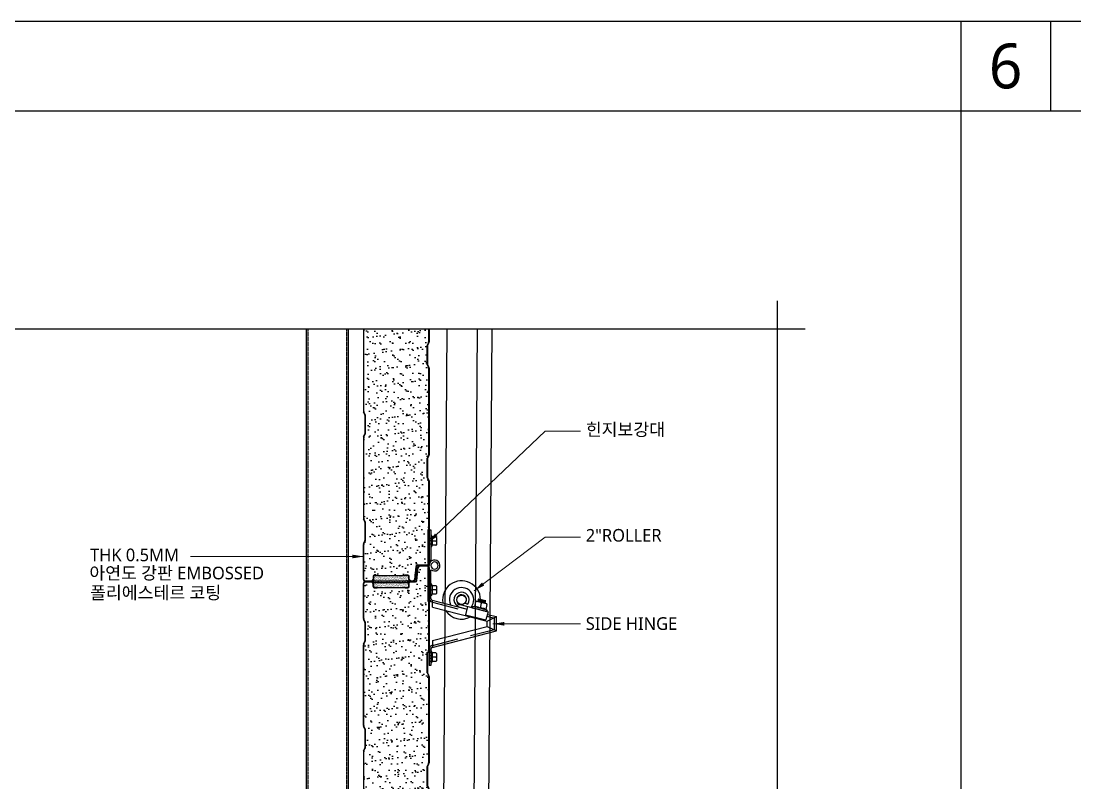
# Model space of a CAD drawing. Header units: millimetres. Extents: x 909 to 159266, y 137 to 21462.
# Drawn here: x 153277 to 155153, y 4383 to 5740 of the extents above; entities that cross this region are included whole.
import ezdxf
from ezdxf.enums import TextEntityAlignment as Align

# ---------------------------------------------------------------- set-up
doc = ezdxf.new("R2010")
doc.units = ezdxf.units.MM
doc.header["$LTSCALE"] = 50
doc.header["$MEASUREMENT"] = 0
doc.linetypes.add('HIDDEN', pattern=[2, 1, -1])
doc.linetypes.add('HIDDEN2', pattern=[0.1875, 0.125, -0.0625])
doc.layers.get('Defpoints').update_dxf_attribs({"color": 181})
for name, color, linetype in [('OHD Frame', 2, 'Continuous'), ('OHD Panel', 5, 'Continuous'), ('OHD Track', 4, 'Continuous'), ('TEXT4', 4, 'Continuous')]:
    doc.layers.add(name, color=color, linetype=linetype)
doc.layers.add('건축120130$0$TEX', color=3, linetype='Continuous', lineweight=15)
doc.styles.get("Standard").update_dxf_attribs({"font": 'NanumGothicBold.ttf'})
doc.styles.add('울릉도M', font='NanumGothic.ttf')
doc.dimstyles.new('ISO-25', dxfattribs={"dimtxt": 2.5, "dimasz": 2.5, "dimexe": 1.25, "dimexo": 0.625, "dimtad": 1, "dimtxsty": 'Standard', "dimcen": 2.5, "dimadec": 0, "dimazin": 0, "dimtfac": 1, "dimtmove": 0, "dimatfit": 3, "dimfxl": 1, "dimarcsym": 0})

# ---------------------------------------------------------------- blocks, each defined once
blk = doc.blocks.new('A$C1B0F701D')
at = {"layer": 'OHD Panel'}
for p, q in [((2.5, 501), (9.5, 501)), ((9.5, 501), (2.5, 501)), ((2.5, 500.5), (9.5, 500.5)), ((0, 457.1), (0, 498.5)), ((0.5, 457.1), (0.5, 498.5)), ((11.5, 498.5), (11.5, 496)), ((11.5, 495), (11.5, 498.5)), ((12, 498.5), (12, 496)), ((12, 495), (12, 498.5)), ((16.5, 494), (13, 494)), ((13, 493.5), (16.5, 493.5)), ((16.5, 493.5), (16.5, 494)), ((1.8, 452.9), (0.3, 456)), ((2.2, 453.1), (0.7, 456.2)), ((2, 431), (2, 452)), ((2.5, 431), (2.5, 452)), ((0, 330.1), (0, 425.9)), ((0.3, 427), (1.8, 430.1)), ((0.5, 330.1), (0.5, 425.9)), ((0.7, 426.8), (2.2, 429.9)), ((1.8, 325.9), (0.3, 329)), ((2.2, 326.1), (0.7, 329.2)), ((2, 304), (2, 325)), ((2.5, 304), (2.5, 325)), ((0.3, 300), (1.8, 303.1)), ((0.7, 299.8), (2.2, 302.9)), ((0, 298.9), (0, 203.1)), ((0.5, 203.1), (0.5, 298.9)), ((1.8, 198.9), (0.3, 202)), ((2.2, 199.1), (0.7, 202.2)), ((2, 177), (2, 198)), ((2.5, 177), (2.5, 198)), ((0.3, 173), (1.8, 176.1)), ((0.7, 172.8), (2.2, 175.9)), ((0, 171.9), (0, 76.1)), ((0.5, 76.1), (0.5, 171.9)), ((2.2, 72.1), (0.7, 75.2)), ((1.8, 71.9), (0.3, 75)), ((2, 50), (2, 71)), ((2.5, 50), (2.5, 71)), ((0, 3.5), (0, 44.9)), ((0.3, 46), (1.8, 49.1)), ((0.5, 3.5), (0.5, 44.9)), ((0.7, 45.8), (2.2, 48.9)), ((9.5, 1.5), (2.5, 1.5)), ((9.5, 1), (2.5, 1)), ((11.5, 7), (11.5, 3.5)), ((12, 7), (12, 3.5)), ((13, 8.5), (16.5, 8.5)), ((16.5, 8), (13, 8)), ((16.5, 8.5), (16.5, 8))]:
    blk.add_line(p, q, dxfattribs=at)
for centre, radius, start, end in [((2.5, 498.5), 2.5, 90, 180), ((2.5, 498.5), 2, 90, 180), ((9.5, 498.5), 2.5, 0, 90), ((9.5, 498.5), 2, 0, 90), ((13, 495), 1.5, 180, 270), ((13, 495), 1, 180, 270), ((2.5, 457.1), 2.5, 180, 206.5651), ((2.5, 457.1), 2, 180, 206.5651), ((0, 452), 2, 0, 26.5651), ((0, 452), 2.5, 0, 26.5651), ((2.5, 425.9), 2.5, 153.4349, 180), ((2.5, 425.9), 2, 153.4349, 180), ((0, 431), 2, 333.4349, 0), ((0, 431), 2.5, 333.4349, 0), ((2.5, 330.1), 2.5, 180, 206.5651), ((2.5, 330.1), 2, 180, 206.5651), ((0, 325), 2, 0, 26.5651), ((0, 325), 2.5, 0, 26.5651), ((0, 304), 2, 333.4349, 0), ((0, 304), 2.5, 333.4349, 0), ((2.5, 298.9), 2.5, 153.4349, 180), ((2.5, 298.9), 2, 153.4349, 180), ((2.5, 203.1), 2.5, 180, 206.5651), ((2.5, 203.1), 2, 180, 206.5651), ((0, 198), 2, 0, 26.5651), ((0, 198), 2.5, 0, 26.5651), ((0, 177), 2, 333.4349, 0), ((0, 177), 2.5, 333.4349, 0), ((2.5, 171.9), 2.5, 153.4349, 180), ((2.5, 171.9), 2, 153.4349, 180), ((2.5, 76.1), 2.5, 180, 206.5651), ((2.5, 76.1), 2, 180, 206.5651), ((0, 71), 2, 0, 26.5651), ((0, 71), 2.5, 0, 26.5651), ((2.5, 44.9), 2.5, 153.4349, 180), ((2.5, 44.9), 2, 153.4349, 180), ((0, 50), 2, 333.4349, 0), ((0, 50), 2.5, 333.4349, 0), ((2.5, 3.5), 2.5, 180, 270), ((2.5, 3.5), 2, 180, 270), ((9.5, 3.5), 2.5, 270, 0), ((9.5, 3.5), 2, 270, 0), ((13, 7), 1.5, 90, 180), ((13, 7), 1, 90, 180)]:
    blk.add_arc(centre, radius, start, end, dxfattribs=at)
blk = doc.blocks.new('A$C2BEC2C56')
h = blk.add_hatch(color=256)
h.dxf.hatch_style = 1
h.paths.add_polyline_path([(27, 477.5), (28, 477.5), (28, 517.5), (27, 517.5)])
h = blk.add_hatch(color=256)
h.dxf.hatch_style = 1
h.paths.add_polyline_path([(27, 22.5), (28, 22.5), (28, 62.5), (27, 62.5)])
for p, q in [((27, 517.5), (27, 477.5)), ((28, 517.5), (27, 517.5)), ((28, 477.5), (28, 517.5)), ((27, 477.5), (28, 477.5)), ((27, 62.5), (27, 22.5)), ((27, 22.5), (28, 22.5))]:
    blk.add_line(p, q)
at = {"layer": 'OHD Panel'}
for p, q in [((13.5, 501.9), (15.2, 517.8)), ((14, 501.8), (15.6, 517.7)), ((17.6, 520), (26, 520)), ((17.6, 519.5), (26, 519.5)), ((28, 517.5), (28, 419.6)), ((28.5, 517.5), (28.5, 419.6)), ((6, 501), (12.5, 501)), ((6, 500.5), (12.5, 500.5)), ((0, 494), (3.5, 494)), ((0, 493.5), (0, 494)), ((0, 493.5), (3.5, 493.5)), ((4.5, 495), (4.5, 499.5)), ((5, 495), (5, 499.5)), ((26, 414.5), (26, 393.5)), ((27.8, 418.7), (26.3, 415.6)), ((26.5, 414.5), (26.5, 393.5)), ((28.2, 418.5), (26.7, 415.4)), ((26.3, 392.4), (27.8, 389.3)), ((26.7, 392.6), (28.2, 389.5)), ((28, 388.4), (28, 285.6)), ((28.5, 388.4), (28.5, 285.6)), ((26, 280.5), (26, 259.5)), ((27.8, 284.7), (26.3, 281.6)), ((26.5, 280.5), (26.5, 259.5)), ((28.2, 284.5), (26.7, 281.4)), ((26.3, 258.4), (27.8, 255.3)), ((26.7, 258.6), (28.2, 255.5)), ((28, 254.4), (28, 151.6)), ((28.5, 254.4), (28.5, 151.6)), ((27.8, 150.7), (26.3, 147.6)), ((28.2, 150.5), (26.7, 147.4)), ((26, 146.5), (26, 125.5)), ((26.5, 146.5), (26.5, 125.5)), ((26.3, 124.4), (27.8, 121.3)), ((26.7, 124.6), (28.2, 121.5)), ((28, 120.4), (28, 22.5)), ((28.5, 120.4), (28.5, 22.5)), ((28, 62.5), (27, 62.5)), ((28, 22.5), (28, 62.5)), ((12.9, 18.3), (11.3, 3.3)), ((13.4, 18.2), (11.8, 3.2)), ((26, 20.5), (15.4, 20.5)), ((26, 20), (15.4, 20)), ((3.5, 8.5), (0, 8.5)), ((0, 8.5), (0, 8)), ((3.5, 8), (0, 8)), ((4.5, 3.5), (4.5, 7)), ((5, 3.5), (5, 7)), ((9.3, 1.5), (7, 1.5)), ((9.3, 1), (7, 1))]:
    blk.add_line(p, q, dxfattribs=at)
for centre, radius, start, end in [((17.6, 517.5), 2.5, 90, 173.991), ((17.6, 517.5), 2, 90, 173.991), ((26, 517.5), 2.5, 0, 90), ((26, 517.5), 2, 0, 90), ((6, 499.5), 1.5, 90, 180), ((6, 499.5), 1, 90, 180), ((12.5, 502), 1, 270, 353.991), ((12.5, 502), 1.5, 270, 353.991), ((3.5, 495), 1, 270, 0), ((3.5, 495), 1.5, 270, 0), ((28.5, 414.5), 2.5, 153.4349, 180), ((28.5, 414.5), 2, 153.4349, 180), ((26, 419.6), 2, 333.4349, 0), ((26, 419.6), 2.5, 333.4349, 0), ((28.5, 393.5), 2.5, 180, 206.5651), ((28.5, 393.5), 2, 180, 206.5651), ((26, 388.4), 2, 0, 26.5651), ((26, 388.4), 2.5, 0, 26.5651), ((28.5, 280.5), 2.5, 153.4349, 180), ((28.5, 280.5), 2, 153.4349, 180), ((26, 285.6), 2, 333.4349, 0), ((26, 285.6), 2.5, 333.4349, 0), ((28.5, 259.5), 2.5, 180, 206.5651), ((28.5, 259.5), 2, 180, 206.5651), ((26, 254.4), 2, 0, 26.5651), ((26, 254.4), 2.5, 0, 26.5651), ((26, 151.6), 2, 333.4349, 0), ((26, 151.6), 2.5, 333.4349, 0), ((28.5, 146.5), 2.5, 153.4349, 180), ((28.5, 146.5), 2, 153.4349, 180), ((28.5, 125.5), 2.5, 180, 206.5651), ((28.5, 125.5), 2, 180, 206.5651), ((26, 120.4), 2, 0, 26.5651), ((26, 120.4), 2.5, 0, 26.5651), ((15.4, 18), 2.5, 90, 173.991), ((15.4, 18), 2, 90, 173.991), ((26, 22.5), 2.5, 270, 0), ((26, 22.5), 2, 270, 0), ((3.5, 7), 1.5, 0, 90), ((3.5, 7), 1, 0, 90), ((7, 3.5), 2.5, 180, 270), ((7, 3.5), 2, 180, 270), ((9.3, 3.5), 2, 270, 353.991), ((9.3, 3.5), 2.5, 270, 353.991)]:
    blk.add_arc(centre, radius, start, end, dxfattribs=at)
blk = doc.blocks.new('A$C23A425F1')
h = blk.add_hatch()
h.set_pattern_fill('AR-SAND', color=2)
h.set_pattern_definition([(37.5, (-10314.7876, 683.2013), (-0.06299336, 1.92682377), [0, -1.52, 0, -1.7, 0, -1.625]), (7.5, (-10314.7876, 683.2013), (1.7697767, 2.82214607), [0, -0.82, 0, -1.37, 0, -0.525]), (327.5, (-10316.0176, 683.2013), (3.11414186, 0.00565905), [0, -0.5, 0, -1.8, 0, -2.35]), (317.5, (-10316.0176, 683.2013), (3.0061266, 0.87767556), [0, -0.25, 0, -1.18, 0, -1.35])])
edge = h.paths.add_edge_path()
edge.add_arc((41, 7), 1, 0, 90)
edge.add_line((41, 8), (1, 8))
edge.add_arc((1, 7), 1, 90, 180)
edge.add_line((0, 7), (0, 0))
edge.add_line((0, 0), (42, 0))
edge.add_line((42, 0), (42, 7))
at = {"color": 2}
for p, q in [((0, 7), (0, 0)), ((0, 0), (42, 0)), ((1, 8), (41, 8)), ((42, 7), (42, 0))]:
    blk.add_line(p, q, dxfattribs=at)
for centre, start, end in [((1, 7), 90, 180), ((41, 7), 0, 90)]:
    blk.add_arc(centre, 1, start, end, dxfattribs=at)
blk = doc.blocks.new('A$C56DB41DC')
h = blk.add_hatch()
h.set_pattern_fill('AR-SAND', color=253, scale=0.3)
h.set_pattern_definition([(37.5, (-85037.311, 18117.669), (-0.4800094, 14.6823971), [0, -11.5824, 0, -12.954, 0, -12.3825]), (7.5, (-85037.311, 18117.669), (13.4856985, 21.504753), [0, -6.2484, 0, -10.4394, 0, -4.0005]), (327.5, (-85046.684, 18117.669), (23.7297711, 0.0431155), [0, -3.81, 0, -13.716, 0, -17.907]), (317.5, (-85046.684, 18117.669), (22.9066936, 6.6878797), [0, -1.905, 0, -8.9916, 0, -10.287])])
h.paths.add_polyline_path([(77.5, 121.4, 0.116434), (77.3, 122.3), (75.8, 125.4, -0.116434), (75.5, 126.5), (75.5, 147.5, -0.116434), (75.8, 148.6), (77.3, 151.7, 0.116434), (77.5, 152.6), (77.5, 255.4, 0.116434), (77.3, 256.3), (75.8, 259.4, -0.116434), (75.5, 260.5), (75.5, 281.5, -0.116434), (75.8, 282.6), (77.3, 285.7, 0.116434), (77.5, 286.6), (77.5, 389.4, 0.116434), (77.3, 390.3), (75.8, 393.4, -0.116434), (75.5, 394.5), (75.5, 415.5, -0.116434), (75.8, 416.6), (77.3, 419.7, 0.116434), (77.5, 420.6), (77.5, 478.5), (76.5, 478.5), (76.5, 518.5), (77.5, 518.5, 0.414214), (75.5, 520.5), (67.1, 520.5, 0.383819), (65.1, 518.7), (63.5, 502.8, -0.383819), (62, 501.5), (55.5, 501.5, 0.414214), (54.5, 500.5), (54.5, 496, -0.414214), (53, 494.5), (49.5, 494.5), (49.5, 495), (16.5, 495), (16.5, 494.5), (13, 494.5, -0.414214), (11.5, 496), (11.5, 499.5, 0.414214), (9.5, 501.5), (2.5, 501.5, 0.414214), (0.5, 499.5), (0.5, 458.1, 0.116434), (0.7, 457.2), (2.2, 454.1, -0.116434), (2.5, 453), (2.5, 432, -0.116434), (2.2, 430.9), (0.7, 427.8, 0.116434), (0.5, 426.9), (0.5, 331.1, 0.116434), (0.7, 330.2), (2.2, 327.1, -0.116434), (2.5, 326), (2.5, 305, -0.116434), (2.2, 303.9), (0.7, 300.8, 0.116434), (0.5, 299.9), (0.5, 204.1, 0.116434), (0.7, 203.2), (2.2, 200.1, -0.116434), (2.5, 199), (2.5, 178, -0.116434), (2.2, 176.9), (0.7, 173.8, 0.116434), (0.5, 172.9), (0.5, 77.1, 0.116434), (0.7, 76.2), (2.2, 73.1, -0.116434), (2.5, 72), (2.5, 51, -0.116434), (2.2, 49.9), (0.7, 46.8, 0.116434), (0.5, 45.9), (0.5, 4.5, 0.414214), (2.5, 2.5), (9.5, 2.5, 0.414214), (11.5, 4.5), (11.5, 8, -0.414214), (13, 9.5), (16.5, 9.5), (16.5, 9), (49.5, 9), (49.5, 9.5), (53, 9.5, -0.414214), (54.5, 8), (54.5, 4.5, 0.414214), (56.5, 2.5), (58.8, 2.5, 0.383819), (60.8, 4.3), (62.4, 19.3, -0.383819), (64.9, 21.5), (75.5, 21.5, 0.414214), (77.5, 23.5), (76.5, 23.5), (76.5, 63.5), (77.5, 63.5)])
at = {"color": 5}
for name, p in [('A$C2BEC2C56', (49.5, 1)), ('A$C1B0F701D', (0, 1))]:
    blk.add_blockref(name, p, dxfattribs=at)
at = {"color": 6, "xscale": -1, "rotation": 180}
blk.add_blockref('A$C23A425F1', (12, 503), dxfattribs=at)
at = {"color": 6}
blk.add_blockref('A$C23A425F1', (12, 1), dxfattribs=at)
blk = doc.blocks.new('2ROLLER')
for p, q in [((-153853.3, -195.2, 0), (-153854.1, -198.4, 0)), ((-153851.3, -199.7, 0), (-153842.6, -201.9, 0)), ((-153850.6, -196.7, 0), (-153817.7, -205.2, 0)), ((-153844.8, -195.1, 0), (-153841.6, -196, 0)), ((-153841.9, -199, 0), (-153844.4, -208.7, 0)), ((-153836.1, -199.2, 0), (-153836.4, -200.4, 0)), ((-153832.4, -193.2, 0), (-153833.9, -199, 0)), ((-153833.9, -199, 0), (-153820.4, -202.5, 0)), ((-153831.2, -192.4, 0), (-153819.6, -195.4, 0)), ((-153829.6, -192, 0), (-153829.2, -191.8, 0)), ((-153821, -194.8, 0), (-153829.6, -192.1, 0)), ((-153829.4, -192.6, 0), (-153829.6, -192.2, 0)), ((-153829.6, -192.8, 0), (-153829.4, -192.7, 0)), ((-153820.8, -193.9, 0), (-153829.4, -191.2, 0)), ((-153829.1, -191.7, 0), (-153829.4, -191.3, 0)), ((-153829.3, -191.2, 0), (-153828.9, -190.9, 0)), ((-153829.1, -190.3, 0), (-153828.7, -190, 0)), ((-153820.5, -193, 0), (-153829.1, -190.3, 0)), ((-153828.9, -190.8, 0), (-153829.1, -190.4, 0)), ((-153820.5, -192.1, 0), (-153828.6, -190, 0)), ((-153825.7, -194.9, 0), (-153827.2, -200.7, 0)), ((-153821.3, -195, 0), (-153821, -194.8, 0)), ((-153821.2, -194.2, 0), (-153820.8, -194, 0)), ((-153821, -194.7, 0), (-153821.2, -194.3, 0)), ((-153821, -193.3, 0), (-153820.6, -193.1, 0)), ((-153820.8, -193.8, 0), (-153821, -193.4, 0)), ((-153820.8, -192.4, 0), (-153820.5, -192.3, 0)), ((-153820.6, -193, 0), (-153820.8, -192.6, 0)), ((-153818.9, -196.6, 0), (-153820.4, -202.5, 0)), ((-153844.4, -208.7, 0), (-153820.2, -214.9, 0)), ((-153836.4, -200.4, 0), (-153835.4, -200.7, 0)), ((-153835.4, -200.4, 0), (-153835.4, -200.7, 0)), ((-153835.4, -200.4, 0), (-153834.4, -200.9, 0)), ((-153834.4, -200.7, 0), (-153834.4, -200.9, 0)), ((-153834.4, -200.7, 0), (-153833.5, -201.2, 0)), ((-153834.4, -200.7, 0), (-153833.5, -201.2, 0)), ((-153823.7, -203.4, 0), (-153822.8, -203.9, 0)), ((-153823.7, -203.4, 0), (-153822.8, -203.9, 0)), ((-153822.8, -203.7, 0), (-153822.8, -203.9, 0)), ((-153822.8, -203.7, 0), (-153821.9, -204.1, 0)), ((-153822.8, -203.7, 0), (-153821.9, -204.1, 0)), ((-153821.8, -203.9, 0), (-153821.9, -204.1, 0)), ((-153821.8, -203.9, 0), (-153820.9, -204.4, 0)), ((-153821.8, -203.9, 0), (-153820.9, -204.4, 0)), ((-153820.8, -204.2, 0), (-153820.9, -204.4, 0)), ((-153820.8, -204.2, 0), (-153819.9, -204.6, 0)), ((-153820.8, -204.2, 0), (-153819.9, -204.6, 0)), ((-153817.7, -205.2, 0), (-153820.2, -214.9, 0)), ((-153819.9, -204.6, 0), (-153818.9, -204.9, 0)), ((-153818.6, -203.7, 0), (-153818.9, -204.9, 0)), ((-153818.8, -204.4, 0), (-153818.9, -204.7, 0))]:
    blk.add_line(p, q)
at = {"color": 0}
for p, q in [((-153833.4, -200.9, 0), (-153833.5, -201.2, 0)), ((-153833.4, -200.9, 0), (-153832.5, -201.4, 0)), ((-153833.4, -200.9, 0), (-153832.5, -201.4, 0)), ((-153832.4, -201.2, 0), (-153832.5, -201.4, 0)), ((-153832.4, -201.2, 0), (-153831.5, -201.7, 0)), ((-153832.4, -201.2, 0), (-153831.5, -201.7, 0)), ((-153831.5, -201.4, 0), (-153831.5, -201.7, 0)), ((-153831.5, -201.4, 0), (-153830.6, -201.9, 0)), ((-153831.5, -201.4, 0), (-153830.6, -201.9, 0)), ((-153830.5, -201.7, 0), (-153830.6, -201.9, 0)), ((-153830.5, -201.7, 0), (-153829.6, -202.1, 0)), ((-153830.5, -201.7, 0), (-153829.6, -202.1, 0)), ((-153829.5, -201.9, 0), (-153829.6, -202.1, 0)), ((-153829.5, -201.9, 0), (-153828.6, -202.4, 0)), ((-153829.5, -201.9, 0), (-153828.6, -202.4, 0)), ((-153828.6, -202.2, 0), (-153828.6, -202.4, 0)), ((-153828.6, -202.2, 0), (-153827.7, -202.6, 0)), ((-153828.6, -202.2, 0), (-153827.7, -202.6, 0)), ((-153827.6, -202.4, 0), (-153827.7, -202.6, 0)), ((-153827.6, -202.4, 0), (-153826.7, -202.9, 0)), ((-153827.6, -202.4, 0), (-153826.7, -202.9, 0)), ((-153826.6, -202.7, 0), (-153826.7, -202.9, 0)), ((-153826.6, -202.7, 0), (-153825.7, -203.1, 0)), ((-153826.6, -202.7, 0), (-153825.7, -203.1, 0)), ((-153825.7, -202.9, 0), (-153825.7, -203.1, 0)), ((-153825.7, -202.9, 0), (-153824.8, -203.4, 0)), ((-153825.7, -202.9, 0), (-153824.8, -203.4, 0)), ((-153824.7, -203.2, 0), (-153824.8, -203.4, 0)), ((-153824.7, -203.2, 0), (-153823.8, -203.6, 0)), ((-153824.7, -203.2, 0), (-153823.8, -203.6, 0)), ((-153823.7, -203.4, 0), (-153823.8, -203.6, 0))]:
    blk.add_line(p, q, dxfattribs=at)
at = {"color": 5, "linetype": 'HIDDEN'}
blk.add_line((-153823.7, -203.7, 0), (-153823.6, -203.7, 0), dxfattribs=at)
blk.add_circle((-153849.1, -190.9, 0), 5.5)
for centre, radius, start, end in [((-153849.1, -190.9, 0), 22.5, 1.0314, 189.1436), ((-153849.1, -190.9, 0), 14.5, 321.1221, 203.9319), ((-153849.1, -190.9, 0), 9, 326.0942, 255.5654), ((-153849.1, -190.9, 0), 6, 315.5654, 255.5654), ((-153833.5, -211.5, 0), 12.5, 59.3052, 101.6693), ((-153831.5, -193.4, 0), 1, 75.5654, 165.5654), ((-153829.5, -192.1, 0), 0.0908, 120.5654, 210.5654), ((-153829.3, -191.2, 0), 0.0908, 120.5654, 210.5654), ((-153829.4, -192.6, 0), 0.0908, 300.5654, 30.5654), ((-153829.2, -191.7, 0), 0.0908, 300.5654, 30.5654), ((-153829.1, -190.4, 0), 0.0908, 120.5654, 210.5654), ((-153829, -190.9, 0), 0.0908, 300.5654, 30.5654), ((-153828.6, -190.1, 0), 0.0908, 75.5654, 120.5654), ((-153826.6, -194.7, 0), 1, 345.5654, 75.5654), ((-153824.7, -195.1, 0), 1, 75.5654, 165.5654), ((-153821.2, -194.3, 0), 0.0908, 120.5654, 210.5654), ((-153820.9, -193.4, 0), 0.0908, 120.5654, 210.5654), ((-153821.1, -194.8, 0), 0.0908, 300.5654, 30.5654), ((-153820.7, -192.5, 0), 0.0908, 120.5654, 210.5654), ((-153820.9, -193.9, 0), 0.0908, 300.5654, 30.5654), ((-153820.6, -193, 0), 0.0908, 300.5654, 30.5654), ((-153820.5, -192.2, 0), 0.0908, 300.5654, 75.5654), ((-153819.9, -196.4, 0), 1, 345.5654, 75.5654), ((-153849.2, -191.4, 0), 22.5, 212.732, 298.3988), ((-153826.8, -213.2, 0), 12.5, 49.4615, 91.8256)]:
    blk.add_arc(centre, radius, start, end)
blk.add_arc((-153823.6, -203.8, 0), 0.09, 120.5654, 210.5654, dxfattribs=at)
blk = doc.blocks.new('2인치 SIDE HINGE 단면')
at = {"extrusion": (-1, 2.44929e-16, 5.96917e-14)}
blk.add_line((0, 129), (0, 165), dxfattribs=at)
at = {"extrusion": (2.44929e-16, 1, -2.44929e-16)}
blk.add_line((0, 165), (2.3, 165), dxfattribs=at)
at = {"extrusion": (-5.96917e-14, -2.44929e-16, -1)}
for p, q in [((0, 165), (2.3, 165)), ((0, 129), (0, 165)), ((2.3, 165), (2.3, 129)), ((0, 129), (2.3, 129))]:
    blk.add_line(p, q, dxfattribs=at)
at = {"extrusion": (1, -2.44929e-16, -5.96917e-14)}
blk.add_line((2.3, 165), (2.3, 129), dxfattribs=at)
at = {"color": 5, "linetype": 'HIDDEN2', "ltscale": 5}
for p, q in [((0, 155, 0), (2.3, 155, 0)), ((2.3, 148, 0), (0, 148, 0)), ((2.3, 98.5, 0), (0, 98.5, 0)), ((2.3, 95, 0), (0, 95, 0)), ((2.3, 92, 0), (0, 92, 0)), ((2.3, 88.5, 0), (0, 88.5, 0)), ((4, 79), (44.6, 68.5)), ((68.8, 62.3), (77.7, 60)), ((77.7, 46.6), (77.7, 60)), ((4, 27.6), (77.7, 46.6)), ((2.3, 18.6), (0, 18.6)), ((2.3, 15.1), (0, 15.1)), ((2.3, 12.1), (0, 12.1)), ((2.3, 8.6), (0, 8.6))]:
    blk.add_line(p, q, dxfattribs=at)
for p, q in [((3.2, 158.2, 0), (2.3, 158.2, 0)), ((8, 156.5, 0), (3.7, 156.5, 0)), ((3.7, 156.5, 0), (3.7, 146.5, 0)), ((8, 151.5, 0), (3.7, 151.5, 0)), ((8.7, 155.8, 0), (8.7, 147.2, 0)), ((3.2, 144.7, 0), (2.4, 144.7, 0)), ((8, 146.5, 0), (3.7, 146.5, 0)), ((0, 129), (0, 122.5)), ((2.3, 129), (2.3, 127.5)), ((2.3, 127.5), (2.3, 129)), ((0, 83.4), (0, 122.5)), ((2.3, 83.4), (2.3, 117.5)), ((3.2, 100.3, 0), (2.3, 100.3, 0)), ((8, 98.5, 0), (3.7, 98.5, 0)), ((3.7, 98.5, 0), (3.7, 88.5, 0)), ((8, 93.5, 0), (3.7, 93.5, 0)), ((8, 88.5, 0), (3.7, 88.5, 0)), ((8.7, 97.8, 0), (8.7, 89.2, 0)), ((2.3, 86), (0, 86)), ((2.3, 83.5), (0, 83.5)), ((3.2, 86.8, 0), (2.4, 86.8, 0)), ((3.2, 79.2), (4, 79)), ((3.8, 81.4), (45.1, 70.8)), ((4, 73.1), (4, 81.4)), ((4, 73.1), (69, 56.4)), ((69.3, 64.5), (80, 61.8)), ((4, 33.5), (69, 50.2)), ((69, 56.4), (80, 61.8)), ((69, 50.2), (69, 56.4)), ((69, 50.2), (80, 44.8)), ((80, 44.8), (80, 61.8)), ((3.8, 25.2), (80, 44.8)), ((3.2, 27.4), (4, 27.6)), ((4, 33.5), (4, 25.2)), ((0, 23.2), (0, 3.6)), ((2.3, 23.1), (0, 23.1)), ((2.3, 20.6), (0, 20.6)), ((2.3, 23.2), (2.3, 3.6)), ((3.2, 20.4), (2.3, 20.4)), ((8, 18.6), (3.7, 18.6)), ((3.7, 18.6), (3.7, 8.6)), ((8, 13.6), (3.7, 13.6)), ((8.7, 17.9), (8.7, 9.3)), ((2.3, 3.6), (0, 3.6)), ((3.2, 6.9), (2.4, 6.9)), ((8, 8.6), (3.7, 8.6))]:
    blk.add_line(p, q)
at = {"extrusion": (-2.44929e-16, -1, 2.44929e-16)}
blk.add_line((0, 129), (2.3, 129), dxfattribs=at)
at = {"extrusion": (7.34788e-16, 1, 1.03474e-13)}
blk.add_line((0, 129), (2.3, 129), dxfattribs=at)
at = {"extrusion": (-5.96917e-14, -2.44929e-16, -1)}
blk.add_circle((-6.5, 122.5), 4.2, dxfattribs=at)
for centre, radius, start, end in [((-5.7, 154.1, 0), 9.81, 344.4871, 24.8899), ((-5.7, 148.9, 0), 9.81, 335.1101, 15.5129), ((8, 155.8, 0), 0.714, 0, 90), ((8, 152.2, 0), 0.714, 270, 0), ((8, 150.8, 0), 0.714, 0, 90), ((8, 147.2, 0), 0.714, 270, 0), ((6.5, 122.5), 6.5, 229.7478, 180), ((-5.7, 96.1, 0), 9.81, 344.4871, 24.8899), ((-5.7, 90.9, 0), 9.81, 335.1101, 15.5129), ((8, 97.8, 0), 0.714, 0, 90), ((8, 94.2, 0), 0.714, 270, 0), ((8, 92.8, 0), 0.714, 0, 90), ((8, 89.2, 0), 0.714, 270, 0), ((4.3, 83.4), 4.3, 180, 255.5654), ((4.3, 83.4), 2, 180, 255.5654), ((4.3, 23.2), 4.3, 104.4346, 180), ((4.3, 23.2), 2, 104.4346, 180), ((-5.7, 16.2), 9.81, 344.4871, 24.8899), ((-5.7, 11), 9.81, 335.1101, 15.5129), ((8, 17.9), 0.714, 0, 90), ((8, 14.3), 0.714, 270, 0), ((8, 12.9), 0.714, 0, 90), ((8, 9.3), 0.714, 270, 0)]:
    blk.add_arc(centre, radius, start, end)
blk.add_blockref('2ROLLER', (153887.7, 272.7, 0))

msp = doc.modelspace()

# ---------------------------------------------------------------- hatches: boundary and pattern name
h = msp.add_hatch()
h.set_pattern_fill('AR-SAND', color=253, scale=0.45)
h.set_pattern_definition([(37.5, (26330.24, 31915.042), (-0.720014, 22.0235957), [0, -17.3736, 0, -19.431, 0, -18.57375]), (7.5, (26330.24, 31915.042), (20.228548, 32.2571295), [0, -9.3726, 0, -15.6591, 0, -6.00075]), (327.5, (26316.182, 31915.042), (35.5946567, 0.0646733), [0, -5.715, 0, -20.574, 0, -26.8605]), (317.5, (26316.182, 31915.042), (34.3600404, 10.0318195), [0, -2.8575, 0, -13.4874, 0, -15.4305])])
edge = h.paths.add_edge_path()
edge.add_line((154002.5, 5191.8), (153888.3, 5191.8))
edge.add_line((153888.3, 5191.8), (153887.3, 5189.7))
edge.add_arc((153890, 5188.4), 3, 153.4349, 180)
edge.add_line((153887, 5188.4), (153887, 5044.7))
edge.add_arc((153890, 5044.7), 3, 180, 206.5651)
edge.add_line((153887.3, 5043.3), (153889.6, 5038.8))
edge.add_arc((153886.2, 5037.1), 3.75, 360, 26.5651, ccw=False)
edge.add_line((153890, 5037.1), (153890, 5005.5))
edge.add_arc((153886.2, 5005.5), 3.75, 333.4349, 360, ccw=False)
edge.add_line((153889.6, 5003.8), (153887.3, 4999.2))
edge.add_arc((153890, 4997.9), 3, 153.4349, 180)
edge.add_line((153887, 4997.9), (153887, 4854.2))
edge.add_arc((153890, 4854.2), 3, 180, 206.5651)
edge.add_line((153887.3, 4852.8), (153889.6, 4848.3))
edge.add_arc((153886.2, 4846.6), 3.75, 360, 26.5651, ccw=False)
edge.add_line((153890, 4846.6), (153890, 4815))
edge.add_arc((153886.2, 4815), 3.75, 333.4349, 360, ccw=False)
edge.add_line((153889.6, 4813.3), (153887.3, 4808.7))
edge.add_arc((153890, 4807.4), 3, 153.4349, 180)
edge.add_line((153887, 4807.4), (153887, 4745.3))
edge.add_arc((153890, 4745.3), 3, 180, 270)
edge.add_line((153890, 4742.3), (153900.5, 4742.3))
edge.add_arc((153900.5, 4745.3), 3, 270, 0)
edge.add_line((153903.5, 4745.3), (153903.5, 4750.5))
edge.add_arc((153905.7, 4750.5), 2.25, 90, 180, ccw=False)
edge.add_line((153905.7, 4752.8), (153911, 4752.8))
edge.add_line((153911, 4752.8), (153911, 4752))
edge.add_line((153911, 4752), (153960.5, 4752))
edge.add_line((153960.5, 4752), (153960.5, 4752.8))
edge.add_line((153960.5, 4752.8), (153965.7, 4752.8))
edge.add_arc((153965.7, 4750.5), 2.25, 360, 90, ccw=False)
edge.add_line((153968, 4750.5), (153968, 4745.3))
edge.add_arc((153971, 4745.3), 3, 180, 270)
edge.add_line((153971, 4742.3), (153974.5, 4742.3))
edge.add_arc((153974.5, 4745.3), 3, 270, 353.991)
edge.add_line((153977.4, 4745), (153979.8, 4767.4))
edge.add_arc((153983.5, 4767), 3.75, 90, 173.991, ccw=False)
edge.add_line((153983.5, 4770.8), (153999.5, 4770.8))
edge.add_arc((153999.5, 4773.8), 3, 270, 0)
edge.add_line((154002.5, 4773.8), (154001, 4773.8))
edge.add_line((154001, 4773.8), (154001, 4833.8))
edge.add_line((154001, 4833.8), (154002.5, 4833.8))
edge.add_line((154002.5, 4833.8), (154002.5, 4920.7))
edge.add_arc((153999.5, 4920.7), 3, 0, 26.5651)
edge.add_line((154002.1, 4922), (153999.9, 4926.6))
edge.add_arc((154003.2, 4928.2), 3.75, 180, 206.5651, ccw=False)
edge.add_line((153999.5, 4928.2), (153999.5, 4959.8))
edge.add_arc((154003.2, 4959.8), 3.75, 153.4349, 180, ccw=False)
edge.add_line((153999.9, 4961.5), (154002.1, 4966.1))
edge.add_arc((153999.5, 4967.4), 3, 333.4349, 0)
edge.add_line((154002.5, 4967.4), (154002.5, 5121.7))
edge.add_arc((153999.5, 5121.7), 3, 0, 26.5651)
edge.add_line((154002.1, 5123), (153999.9, 5127.6))
edge.add_arc((154003.2, 5129.2), 3.75, 180, 206.5651, ccw=False)
edge.add_line((153999.5, 5129.2), (153999.5, 5160.8))
edge.add_arc((154003.2, 5160.8), 3.75, 153.4349, 180, ccw=False)
edge.add_line((153999.9, 5162.5), (154002.1, 5167.1))
edge.add_arc((153999.5, 5168.4), 3, 333.4349, 0)
edge.add_line((154002.5, 5168.4), (154002.5, 5191.8))
h = msp.add_hatch(color=256)
h.dxf.hatch_style = 1
h.paths.add_polyline_path([(154001, 4773.8), (154002.5, 4773.8), (154002.5, 4833.8), (154001, 4833.8)])

# ---------------------------------------------------------------- linework, layer by layer
for p, q in [((154950, 5740), (154950, 200)), ((155110, 5740), (155110, 5580)), ((151400, 5580), (158500, 5580)), ((154001, 4833.8), (154001, 4773.8)), ((154001, 4773.8), (154002.5, 4773.8))]:
    msp.add_line(p, q)
at = {"color": 2}
for points in [[(154623.1, 5241.8), (154623.1, 4295.6), (154650.6, 4311.8), (154595.6, 4264.1), (154623.1, 4280.3), (154623.1, 3334.1)], [(151684.2, 5191.8), (153171, 5191.8), (153154.8, 5219.3), (153202.5, 5164.3), (153186.3, 5191.8), (154673.1, 5191.8)]]:
    msp.add_lwpolyline(points, dxfattribs=at)
at = {"layer": 'Defpoints'}
msp.add_lwpolyline([(151400, 5740), (158500, 5740), (158500, 200), (151400, 200)], close=True, dxfattribs=at)
at = {"layer": 'OHD Frame'}
for p, q in [((153784.2, 5191.8), (153784.2, 3384.1)), ((153859.2, 5191.8), (153859.2, 3384.1))]:
    msp.add_line(p, q, dxfattribs=at)
at = {"layer": 'OHD Frame', "color": 1, "linetype": 'HIDDEN2', "ltscale": 0.05}
for p, q in [((153787.2, 5191.8), (153787.2, 3384.1)), ((153856.2, 5191.8), (153856.2, 3384.1))]:
    msp.add_line(p, q, dxfattribs=at)
at = {"layer": 'OHD Panel'}
for p, q in [((153886.2, 5188.4), (153886.2, 5044.7)), ((153886.6, 5190.1), (153887.5, 5191.8)), ((153887, 5044.7), (153887, 5188.4)), ((153887.3, 5189.7), (153888.3, 5191.8)), ((154002.5, 5191.8), (154002.5, 5168.4)), ((154003.2, 5191.8), (154003.2, 5168.4)), ((154002.1, 5167.1), (153999.9, 5162.5)), ((154002.8, 5166.7), (154000.5, 5162.2)), ((153999.5, 5160.8), (153999.5, 5129.2)), ((154000.2, 5160.8), (154000.2, 5129.2)), ((153999.9, 5127.6), (154002.1, 5123)), ((154000.5, 5127.9), (154002.8, 5123.3)), ((154002.5, 5121.7), (154002.5, 4967.4)), ((154003.2, 5121.7), (154003.2, 4967.4)), ((153888.9, 5038.4), (153886.6, 5043)), ((153889.6, 5038.8), (153887.3, 5043.3)), ((153889.2, 5005.5), (153889.2, 5037.1)), ((153890, 5005.5), (153890, 5037.1)), ((153886.2, 4997.9), (153886.2, 4854.2)), ((153886.6, 4999.6), (153888.9, 5004.2)), ((153887, 4854.2), (153887, 4997.9)), ((153887.3, 4999.2), (153889.6, 5003.8)), ((153999.5, 4959.8), (153999.5, 4928.2)), ((154002.1, 4966.1), (153999.9, 4961.5)), ((154000.2, 4959.8), (154000.2, 4928.2)), ((154002.8, 4965.7), (154000.5, 4961.2)), ((153999.9, 4926.6), (154002.1, 4922)), ((154000.5, 4926.9), (154002.8, 4922.3)), ((154002.5, 4920.7), (154002.5, 4773.8)), ((154003.2, 4920.7), (154003.2, 4773.8)), ((153888.9, 4847.9), (153886.6, 4852.5)), ((153889.6, 4848.3), (153887.3, 4852.8)), ((153889.2, 4815), (153889.2, 4846.6)), ((153890, 4815), (153890, 4846.6)), ((154002.5, 4833.8), (154001, 4833.8)), ((154002.5, 4773.8), (154002.5, 4833.8)), ((153886.2, 4745.3), (153886.2, 4807.4)), ((153886.6, 4809.1), (153888.9, 4813.7)), ((153887, 4745.3), (153887, 4807.4)), ((153887.3, 4808.7), (153889.6, 4813.3)), ((153979.8, 4767.4), (153977.4, 4745)), ((153980.6, 4767.4), (153978.2, 4744.9)), ((153999.5, 4770.8), (153983.5, 4770.8)), ((153999.5, 4770), (153983.5, 4770)), ((153903.5, 4750.5), (153903.5, 4745.3)), ((153904.2, 4750.5), (153904.2, 4745.3)), ((153905.7, 4752.8), (153911, 4752.8)), ((153911, 4752), (153905.7, 4752)), ((153911, 4752.8), (153911, 4752)), ((153965.7, 4752.8), (153960.5, 4752.8)), ((153960.5, 4752.8), (153960.5, 4752)), ((153965.7, 4752), (153960.5, 4752)), ((153967.2, 4745.3), (153967.2, 4750.5)), ((153968, 4745.3), (153968, 4750.5)), ((153900.5, 4742.3), (153890, 4742.3)), ((153900.5, 4741.5), (153890, 4741.5)), ((153974.5, 4742.3), (153971, 4742.3)), ((153974.5, 4741.5), (153971, 4741.5))]:
    msp.add_line(p, q, dxfattribs=at)
for centre, radius, start, end in [((153890, 5188.4), 3.75, 153.4349, 180), ((153890, 5188.4), 3, 153.4349, 180), ((154003.2, 5160.8), 3.75, 153.4349, 180), ((154003.2, 5160.8), 3, 153.4349, 180), ((153999.5, 5168.4), 3, 333.4349, 0), ((153999.5, 5168.4), 3.75, 333.4349, 0), ((154003.2, 5129.2), 3.75, 180, 206.5651), ((154003.2, 5129.2), 3, 180, 206.5651), ((153999.5, 5121.7), 3, 0, 26.5651), ((153999.5, 5121.7), 3.75, 0, 26.5651), ((153890, 5044.7), 3.75, 180, 206.5651), ((153890, 5044.7), 3, 180, 206.5651), ((153886.2, 5037.1), 3, 0, 26.5651), ((153886.2, 5037.1), 3.75, 0, 26.5651), ((153890, 4997.9), 3.75, 153.4349, 180), ((153890, 4997.9), 3, 153.4349, 180), ((153886.2, 5005.5), 3, 333.4349, 0), ((153886.2, 5005.5), 3.75, 333.4349, 0), ((154003.2, 4959.8), 3.75, 153.4349, 180), ((154003.2, 4959.8), 3, 153.4349, 180), ((153999.5, 4967.4), 3, 333.4349, 0), ((153999.5, 4967.4), 3.75, 333.4349, 0), ((154003.2, 4928.2), 3.75, 180, 206.5651), ((154003.2, 4928.2), 3, 180, 206.5651), ((153999.5, 4920.7), 3, 0, 26.5651), ((153999.5, 4920.7), 3.75, 0, 26.5651), ((153890, 4854.2), 3.75, 180, 206.5651), ((153890, 4854.2), 3, 180, 206.5651), ((153886.2, 4846.6), 3, 0, 26.5651), ((153886.2, 4846.6), 3.75, 0, 26.5651), ((153890, 4807.4), 3.75, 153.4349, 180), ((153890, 4807.4), 3, 153.4349, 180), ((153886.2, 4815), 3, 333.4349, 0), ((153886.2, 4815), 3.75, 333.4349, 0), ((153983.5, 4767), 3.75, 90, 173.991), ((153983.5, 4767), 3, 90, 173.991), ((153999.5, 4773.8), 3.75, 270, 0), ((153999.5, 4773.8), 3, 270, 0), ((153905.7, 4750.5), 2.25, 90, 180), ((153905.7, 4750.5), 1.5, 90, 180), ((153965.7, 4750.5), 2.25, 0, 90), ((153965.7, 4750.5), 1.5, 0, 90), ((153890, 4745.3), 3.75, 180, 270), ((153890, 4745.3), 3, 180, 270), ((153900.5, 4745.3), 3.75, 270, 0), ((153900.5, 4745.3), 3, 270, 0), ((153971, 4745.3), 3.75, 180, 270), ((153971, 4745.3), 3, 180, 270), ((153974.5, 4745.3), 3, 270, 353.991), ((153974.5, 4745.3), 3.75, 270, 353.991)]:
    msp.add_arc(centre, radius, start, end, dxfattribs=at)
at = {"layer": 'OHD Track'}
for p, q in [((154023.2, 3384.1), (154035.2, 5191.8)), ((154077.2, 3384.1), (154089.2, 5191.8)), ((154103.4, 3384.1), (154115.5, 5191.8))]:
    msp.add_line(p, q, dxfattribs=at)

# ---------------------------------------------------------------- block references
at = {"xscale": 1.5, "yscale": 1.5, "zscale": 1.5}
for name, p in [('2인치 SIDE HINGE 단면', (154003.2, 4586.3)), ('A$C56DB41DC', (153886.2, 3988.5))]:
    msp.add_blockref(name, p, dxfattribs=at)
at = {"color": 6, "xscale": 1.5, "yscale": 1.5, "zscale": 1.5}
msp.add_blockref('A$C23A425F1', (153904.2, 4740), dxfattribs=at)

# ---------------------------------------------------------------- texts
at = {"layer": 'TEXT4', "style": '울릉도M'}
msp.add_text('6', height=80, dxfattribs=at).set_placement((155030, 5660), align=Align.MIDDLE)
at = {"layer": '건축120130$0$TEX', "style": '울릉도M'}
for s, p in [('힌지보강대', (154282.3, 5001.1)), ('2"ROLLER', (154282.3, 4812.6)), ('THK 0.5MM', (153399.5, 4777.7)), ('아연도 강판 EMBOSSED', (153398.3, 4745.4)), ('폴리에스테르 코팅', (153399.5, 4710.3)), ('SIDE HINGE', (154282.3, 4655.4))]:
    msp.add_text(s, height=22.5, dxfattribs=at).set_placement(p)

# ---------------------------------------------------------------- leaders
for points in [[(154001.7, 4810.9), (154210.2, 5009.3), (154273, 5009.3)], [(154083.6, 4725.1), (154210.2, 4820.8), (154273, 4820.8)], [(153886.7, 4786.1), (153578.3, 4786.1)], [(154117, 4666.2), (154273, 4666.2)]]:
    msp.add_leader(points, dimstyle='ISO-25', override={"dimasz": 20, "dimtad": 0, "dimclrd": 1, "dimlwd": 9})

doc.saveas('drawing.dxf')
